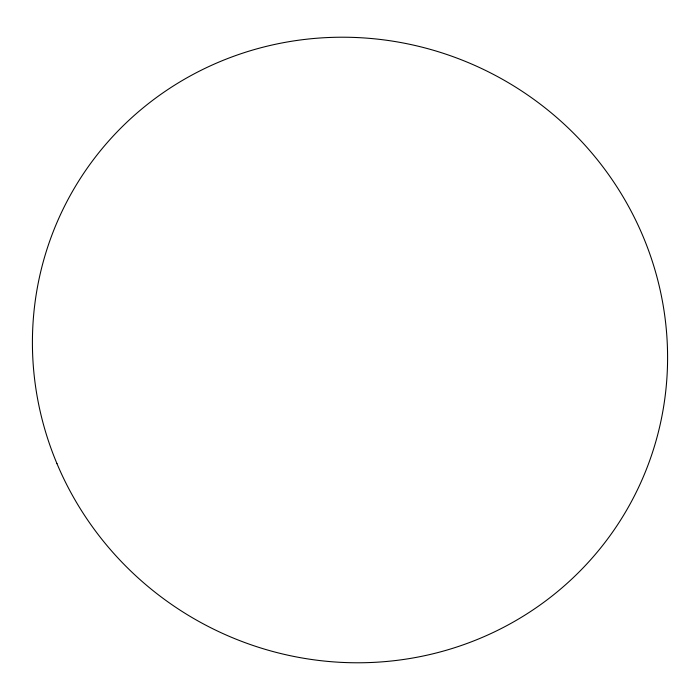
<?xml version="1.0" encoding="UTF-8"?>
<svg xmlns="http://www.w3.org/2000/svg" width="700" height="700" viewBox="0 0 700 700"><rect width="100%" height="100%" fill="white"/><g stroke="black" fill="none" stroke-linecap="round" stroke-linejoin="round"><path stroke-width="1.05" d="M56.98 463.654A319.646 310.678 28.8 0 0 602.577 545.536A319.646 310.678 28.8 0 0 390.451 40.81A319.646 310.678 28.8 0 0 56.98 463.654"/></g></svg>
